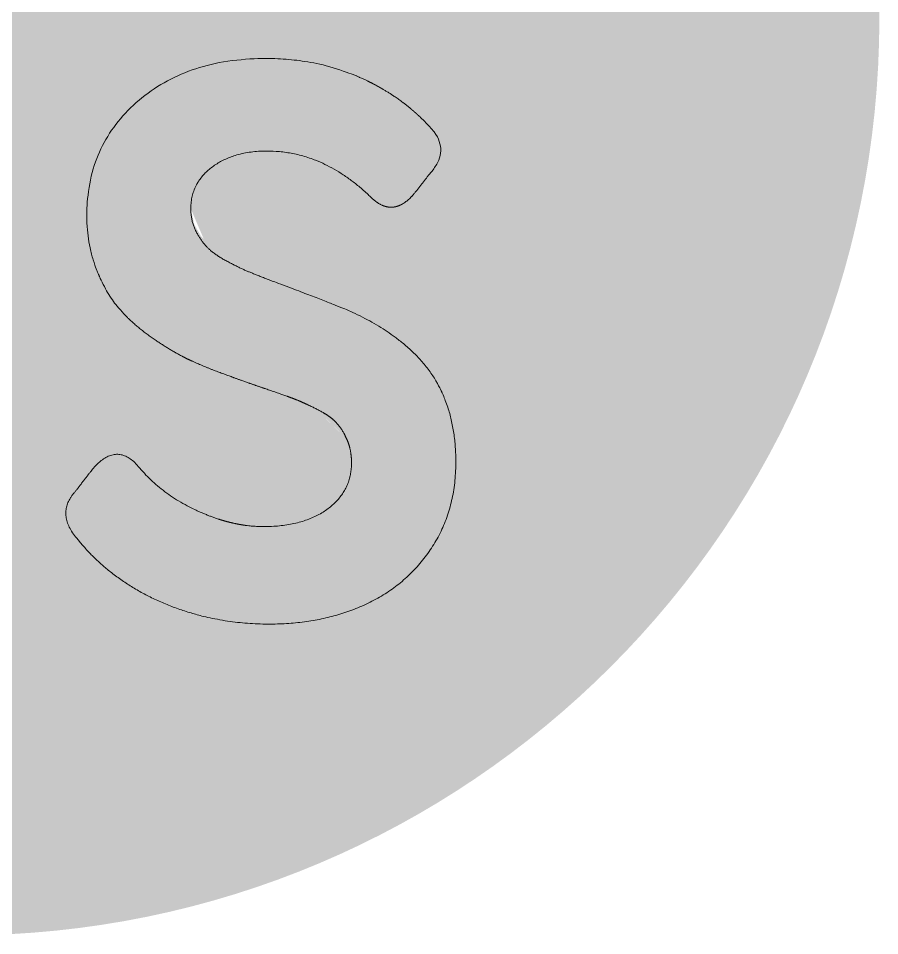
# Model space of a CAD drawing. Header units: metres. Extents: x 238421.2481 to 238421.2961, y 486087.3014 to 486087.3599.
# Drawn here: x 238421.28946 to 238421.29612, y 486087.34514 to 486087.35222 of the extents above; entities that cross this region are included whole.
import ezdxf

# ---------------------------------------------------------------- set-up
doc = ezdxf.new("R2010")
doc.units = ezdxf.units.M
doc.header["$LTSCALE"] = 0.001
doc.header["$MEASUREMENT"] = 0

msp = doc.modelspace()

# ---------------------------------------------------------------- hatches: boundary and pattern name
at = {"linetype": 'Continuous', "lineweight": 0, "true_color": 0x000000}
h = msp.add_hatch(color=18, dxfattribs=at)
edge = h.paths.add_edge_path()
edge.add_arc((238421.2890297, 486087.3522241), 0.0070848, 0, 360)
edge = h.paths.add_edge_path(flags=16)
edge.add_line((238421.2889351, 486087.3568994), (238421.288565, 486087.3568994))
edge.add_spline(control_points=[(238421.288565, 486087.3568994), (238421.2883213, 486087.3568994), (238421.2883213, 486087.3566462)], knot_values=[0, 0, 0, 1, 1, 1], degree=2, periodic=0)
edge.add_line((238421.2883213, 486087.3566462), (238421.2883213, 486087.3542161))
edge.add_line((238421.2883213, 486087.3542161), (238421.286233, 486087.3567001))
edge.add_spline(control_points=[(238421.286233, 486087.3567001), (238421.28604, 486087.356931), (238421.2858501, 486087.356931)], knot_values=[0, 0, 0, 1, 1, 1], degree=2, periodic=0)
edge.add_line((238421.2858501, 486087.356931), (238421.2857995, 486087.356931))
edge.add_spline(control_points=[(238421.2857995, 486087.356931), (238421.2856729, 486087.356931), (238421.2855907, 486087.356863)], knot_values=[0, 0, 0, 1, 1, 1], degree=2, periodic=0)
edge.add_spline(control_points=[(238421.2855907, 486087.356863), (238421.2855084, 486087.3567949), (238421.2855084, 486087.3566589)], knot_values=[0, 0, 0, 1, 1, 1], degree=2, periodic=0)
edge.add_line((238421.2855084, 486087.3566589), (238421.2855084, 486087.3529473))
edge.add_spline(control_points=[(238421.2855084, 486087.3529473), (238421.2855084, 486087.3528271), (238421.2855748, 486087.3527575)], knot_values=[0, 0, 0, 1, 1, 1], degree=2, periodic=0)
edge.add_spline(control_points=[(238421.2855748, 486087.3527575), (238421.2856413, 486087.3526879), (238421.2857615, 486087.3526879)], knot_values=[0, 0, 0, 1, 1, 1], degree=2, periodic=0)
edge.add_line((238421.2857615, 486087.3526879), (238421.2861286, 486087.3526879))
edge.add_spline(control_points=[(238421.2861286, 486087.3526879), (238421.2862488, 486087.3526879), (238421.2863121, 486087.3527559)], knot_values=[0, 0, 0, 1, 1, 1], degree=2, periodic=0)
edge.add_spline(control_points=[(238421.2863121, 486087.3527559), (238421.2863753, 486087.3528239), (238421.2863753, 486087.3529473)], knot_values=[0, 0, 0, 1, 1, 1], degree=2, periodic=0)
edge.add_line((238421.2863753, 486087.3529473), (238421.2863753, 486087.3553774))
edge.add_line((238421.2863753, 486087.3553774), (238421.2884637, 486087.3528872))
edge.add_spline(control_points=[(238421.2884637, 486087.3528872), (238421.2885618, 486087.3527701), (238421.2886488, 486087.3527132)], knot_values=[0, 0, 0, 1, 1, 1], degree=2, periodic=0)
edge.add_spline(control_points=[(238421.2886488, 486087.3527132), (238421.2887359, 486087.3526563), (238421.2888434, 486087.3526563)], knot_values=[0, 0, 0, 1, 1, 1], degree=2, periodic=0)
edge.add_line((238421.2888434, 486087.3526563), (238421.2888972, 486087.3526563))
edge.add_spline(control_points=[(238421.2888972, 486087.3526563), (238421.2890206, 486087.3526563), (238421.2891044, 486087.3527259)], knot_values=[0, 0, 0, 1, 1, 1], degree=2, periodic=0)
edge.add_spline(control_points=[(238421.2891044, 486087.3527259), (238421.2891883, 486087.3527955), (238421.2891883, 486087.3529284)], knot_values=[0, 0, 0, 1, 1, 1], degree=2, periodic=0)
edge.add_line((238421.2891883, 486087.3529284), (238421.2891883, 486087.3566462))
edge.add_spline(control_points=[(238421.2891883, 486087.3566462), (238421.2891883, 486087.3567665), (238421.2891218, 486087.3568329)], knot_values=[0, 0, 0, 1, 1, 1], degree=2, periodic=0)
edge.add_spline(control_points=[(238421.2891218, 486087.3568329), (238421.2890554, 486087.3568994), (238421.2889351, 486087.3568994)], knot_values=[0, 0, 0, 1, 1, 1], degree=2, periodic=0)
edge = h.paths.add_edge_path(flags=16)
edge.add_spline(control_points=[(238421.2902004, 486087.3529291), (238421.2902012, 486087.3528997), (238421.2902062, 486087.3528737)], knot_values=[0, 0, 0, 1, 1, 1], degree=2, periodic=0)
edge.add_spline(control_points=[(238421.2902062, 486087.3528737), (238421.2902122, 486087.3528425), (238421.2902241, 486087.3528161)], knot_values=[0, 0, 0, 1, 1, 1], degree=2, periodic=0)
edge.add_line((238421.2902241, 486087.3528161), (238421.2902376, 486087.3527909))
edge.add_line((238421.2902376, 486087.3527909), (238421.2902482, 486087.3527755))
edge.add_spline(control_points=[(238421.2902482, 486087.3527755), (238421.290251, 486087.3527717), (238421.290254, 486087.3527682)], knot_values=[0, 0, 0, 1, 1, 1], degree=2, periodic=0)
edge.add_line((238421.290254, 486087.3527682), (238421.2902667, 486087.3527543))
edge.add_spline(control_points=[(238421.2902667, 486087.3527543), (238421.2903331, 486087.3526879), (238421.2904533, 486087.3526879)], knot_values=[0, 0, 0, 1, 1, 1], degree=2, periodic=0)
edge.add_line((238421.2904533, 486087.3526879), (238421.2926683, 486087.3526879))
edge.add_spline(control_points=[(238421.2926683, 486087.3526879), (238421.2927885, 486087.3526879), (238421.2928581, 486087.3527543)], knot_values=[0, 0, 0, 1, 1, 1], degree=2, periodic=0)
edge.add_spline(control_points=[(238421.2928581, 486087.3527543), (238421.2929277, 486087.3528208), (238421.2929277, 486087.352941)], knot_values=[0, 0, 0, 1, 1, 1], degree=2, periodic=0)
edge.add_line((238421.2929277, 486087.352941), (238421.2929277, 486087.3531688))
edge.add_spline(control_points=[(238421.2929277, 486087.3531688), (238421.2929277, 486087.3532891), (238421.2928597, 486087.3533508)], knot_values=[0, 0, 0, 1, 1, 1], degree=2, periodic=0)
edge.add_spline(control_points=[(238421.2928597, 486087.3533508), (238421.2927916, 486087.3534125), (238421.2926683, 486087.3534125)], knot_values=[0, 0, 0, 1, 1, 1], degree=2, periodic=0)
edge.add_line((238421.2926683, 486087.3534125), (238421.2910736, 486087.3534125))
edge.add_line((238421.2910736, 486087.3534125), (238421.2910736, 486087.3566462))
edge.add_spline(control_points=[(238421.2910736, 486087.3566462), (238421.2910736, 486087.3567553), (238421.2910277, 486087.3568174)], knot_values=[0, 0, 0, 1, 1, 1], degree=2, periodic=0)
edge.add_spline(control_points=[(238421.2910277, 486087.3568174), (238421.2909672, 486087.3568994), (238421.2908267, 486087.3568994)], knot_values=[0, 0, 0, 1, 1, 1], degree=2, periodic=0)
edge.add_line((238421.2908267, 486087.3568994), (238421.2904533, 486087.3568994))
edge.add_spline(control_points=[(238421.2904533, 486087.3568994), (238421.2903331, 486087.3568994), (238421.2902667, 486087.3568329)], knot_values=[0, 0, 0, 1, 1, 1], degree=2, periodic=0)
edge.add_line((238421.2902667, 486087.3568329), (238421.290254, 486087.3568191))
edge.add_spline(control_points=[(238421.290254, 486087.3568191), (238421.2902391, 486087.3568011), (238421.2902283, 486087.3567798)], knot_values=[0, 0, 0, 1, 1, 1], degree=2, periodic=0)
edge.add_line((238421.2902283, 486087.3567798), (238421.2902241, 486087.3567712))
edge.add_spline(control_points=[(238421.2902241, 486087.3567712), (238421.2902221, 486087.3567668), (238421.2902203, 486087.3567622)], knot_values=[0, 0, 0, 1, 1, 1], degree=2, periodic=0)
edge.add_spline(control_points=[(238421.2902203, 486087.3567622), (238421.2902148, 486087.3567486), (238421.2902108, 486087.3567338)], knot_values=[0, 0, 0, 1, 1, 1], degree=2, periodic=0)
edge.add_spline(control_points=[(238421.2902108, 486087.3567338), (238421.2902055, 486087.3567141), (238421.2902029, 486087.3566922)], knot_values=[0, 0, 0, 1, 1, 1], degree=2, periodic=0)
edge.add_spline(control_points=[(238421.2902029, 486087.3566922), (238421.2902002, 486087.3566703), (238421.2902002, 486087.3566462)], knot_values=[0, 0, 0, 1, 1, 1], degree=2, periodic=0)
edge.add_line((238421.2902002, 486087.3566462), (238421.2902004, 486087.3529291))
edge = h.paths.add_edge_path(flags=16)
edge.add_spline(control_points=[(238421.2855325, 486087.3488638), (238421.2857081, 486087.3484556), (238421.2860103, 486087.3481677)], knot_values=[0, 0, 0, 1, 1, 1], degree=2, periodic=0)
edge.add_spline(control_points=[(238421.2860103, 486087.3481677), (238421.2863125, 486087.3478797), (238421.2867286, 486087.347712)], knot_values=[0, 0, 0, 1, 1, 1], degree=2, periodic=0)
edge.add_spline(control_points=[(238421.2867286, 486087.347712), (238421.2871446, 486087.3475443), (238421.2876129, 486087.3475443)], knot_values=[0, 0, 0, 1, 1, 1], degree=2, periodic=0)
edge.add_spline(control_points=[(238421.2876129, 486087.3475443), (238421.2880971, 486087.3475443), (238421.2885147, 486087.3477215)], knot_values=[0, 0, 0, 1, 1, 1], degree=2, periodic=0)
edge.add_spline(control_points=[(238421.2885147, 486087.3477215), (238421.2889324, 486087.3478987), (238421.289233, 486087.3482183)], knot_values=[0, 0, 0, 1, 1, 1], degree=2, periodic=0)
edge.add_spline(control_points=[(238421.289233, 486087.3482183), (238421.2893216, 486087.3483006), (238421.2893152, 486087.3483955)], knot_values=[0, 0, 0, 1, 1, 1], degree=2, periodic=0)
edge.add_spline(control_points=[(238421.2893152, 486087.3483955), (238421.2893089, 486087.3484904), (238421.2892171, 486087.3485695)], knot_values=[0, 0, 0, 1, 1, 1], degree=2, periodic=0)
edge.add_line((238421.2892171, 486087.3485695), (238421.2889862, 486087.3487625))
edge.add_spline(control_points=[(238421.2889862, 486087.3487625), (238421.2888121, 486087.3489081), (238421.2886286, 486087.3487435)], knot_values=[0, 0, 0, 1, 1, 1], degree=2, periodic=0)
edge.add_spline(control_points=[(238421.2886286, 486087.3487435), (238421.288211, 486087.3483353), (238421.2876256, 486087.3483353)], knot_values=[0, 0, 0, 1, 1, 1], degree=2, periodic=0)
edge.add_spline(control_points=[(238421.2876256, 486087.3483353), (238421.2870402, 486087.3483353), (238421.2866447, 486087.3487325)], knot_values=[0, 0, 0, 1, 1, 1], degree=2, periodic=0)
edge.add_spline(control_points=[(238421.2866447, 486087.3487325), (238421.286488, 486087.3488898), (238421.2863934, 486087.3490792)], knot_values=[0, 0, 0, 1, 1, 1], degree=2, periodic=0)
edge.add_spline(control_points=[(238421.2863934, 486087.3490792), (238421.2862492, 486087.3493678), (238421.2862492, 486087.3497308)], knot_values=[0, 0, 0, 1, 1, 1], degree=2, periodic=0)
edge.add_spline(control_points=[(238421.2862492, 486087.3497308), (238421.2862492, 486087.3503319), (238421.2866447, 486087.3507275)], knot_values=[0, 0, 0, 1, 1, 1], degree=2, periodic=0)
edge.add_spline(control_points=[(238421.2866447, 486087.3507275), (238421.2870402, 486087.351123), (238421.2876256, 486087.351123)], knot_values=[0, 0, 0, 1, 1, 1], degree=2, periodic=0)
edge.add_spline(control_points=[(238421.2876256, 486087.351123), (238421.2882015, 486087.351123), (238421.2886286, 486087.3507148)], knot_values=[0, 0, 0, 1, 1, 1], degree=2, periodic=0)
edge.add_spline(control_points=[(238421.2886286, 486087.3507148), (238421.2888121, 486087.3505598), (238421.2889862, 486087.3506958)], knot_values=[0, 0, 0, 1, 1, 1], degree=2, periodic=0)
edge.add_line((238421.2889862, 486087.3506958), (238421.2892171, 486087.3508951))
edge.add_spline(control_points=[(238421.2892171, 486087.3508951), (238421.2893089, 486087.3509679), (238421.2893152, 486087.3510629)], knot_values=[0, 0, 0, 1, 1, 1], degree=2, periodic=0)
edge.add_spline(control_points=[(238421.2893152, 486087.3510629), (238421.2893216, 486087.3511578), (238421.289233, 486087.3512464)], knot_values=[0, 0, 0, 1, 1, 1], degree=2, periodic=0)
edge.add_spline(control_points=[(238421.289233, 486087.3512464), (238421.2889324, 486087.3515628), (238421.2885147, 486087.3517384)], knot_values=[0, 0, 0, 1, 1, 1], degree=2, periodic=0)
edge.add_spline(control_points=[(238421.2885147, 486087.3517384), (238421.2880971, 486087.3519141), (238421.2876193, 486087.3519141)], knot_values=[0, 0, 0, 1, 1, 1], degree=2, periodic=0)
edge.add_spline(control_points=[(238421.2876193, 486087.3519141), (238421.2869927, 486087.3519141), (238421.2864738, 486087.3516308)], knot_values=[0, 0, 0, 1, 1, 1], degree=2, periodic=0)
edge.add_spline(control_points=[(238421.2864738, 486087.3516308), (238421.2859549, 486087.3513476), (238421.2856559, 486087.3508461)], knot_values=[0, 0, 0, 1, 1, 1], degree=2, periodic=0)
edge.add_spline(control_points=[(238421.2856559, 486087.3508461), (238421.2853569, 486087.3503446), (238421.2853569, 486087.3497307)], knot_values=[0, 0, 0, 1, 1, 1], degree=2, periodic=0)
edge.add_spline(control_points=[(238421.2853569, 486087.3497307), (238421.2853569, 486087.3497078), (238421.2853573, 486087.349685)], knot_values=[0, 0, 0, 1, 1, 1], degree=2, periodic=0)
edge.add_spline(control_points=[(238421.2853573, 486087.349685), (238421.2853595, 486087.3495709), (238421.2853727, 486087.34946)], knot_values=[0, 0, 0, 1, 1, 1], degree=2, periodic=0)
edge.add_spline(control_points=[(238421.2853727, 486087.34946), (238421.2853753, 486087.3494378), (238421.2853784, 486087.3494158)], knot_values=[0, 0, 0, 1, 1, 1], degree=2, periodic=0)
edge.add_spline(control_points=[(238421.2853784, 486087.3494158), (238421.2853876, 486087.3493496), (238421.2854008, 486087.3492846)], knot_values=[0, 0, 0, 1, 1, 1], degree=2, periodic=0)
edge.add_spline(control_points=[(238421.2854008, 486087.3492846), (238421.2854184, 486087.3491979), (238421.285443, 486087.3491132)], knot_values=[0, 0, 0, 1, 1, 1], degree=2, periodic=0)
edge.add_spline(control_points=[(238421.285443, 486087.3491132), (238421.2854614, 486087.3490497), (238421.2854838, 486087.3489874)], knot_values=[0, 0, 0, 1, 1, 1], degree=2, periodic=0)
edge.add_spline(control_points=[(238421.2854838, 486087.3489874), (238421.2854849, 486087.3489841), (238421.2854861, 486087.3489809)], knot_values=[0, 0, 0, 1, 1, 1], degree=2, periodic=0)
edge.add_spline(control_points=[(238421.2854861, 486087.3489809), (238421.2854925, 486087.3489634), (238421.2854992, 486087.3489459)], knot_values=[0, 0, 0, 1, 1, 1], degree=2, periodic=0)
edge.add_spline(control_points=[(238421.2854992, 486087.3489459), (238421.2855058, 486087.3489287), (238421.2855127, 486087.3489115)], knot_values=[0, 0, 0, 1, 1, 1], degree=2, periodic=0)
edge.add_spline(control_points=[(238421.2855127, 486087.3489115), (238421.285514, 486087.3489081), (238421.2855154, 486087.3489047)], knot_values=[0, 0, 0, 1, 1, 1], degree=2, periodic=0)
edge.add_line((238421.2855154, 486087.3489047), (238421.2855325, 486087.3488638))
edge = h.paths.add_edge_path(flags=16)
edge.add_spline(control_points=[(238421.2913424, 486087.3482975), (238421.2912731, 486087.3482985), (238421.2912022, 486087.3483092)], knot_values=[0, 0, 0, 1, 1, 1], degree=2, periodic=0)
edge.add_line((238421.2912022, 486087.3483092), (238421.291044, 486087.3483447))
edge.add_spline(control_points=[(238421.291044, 486087.3483447), (238421.2910306, 486087.3483486), (238421.2910172, 486087.3483529)], knot_values=[0, 0, 0, 1, 1, 1], degree=2, periodic=0)
edge.add_line((238421.2910172, 486087.3483529), (238421.2908266, 486087.3484287))
edge.add_spline(control_points=[(238421.2908266, 486087.3484287), (238421.2905504, 486087.34856), (238421.2903767, 486087.3487784)], knot_values=[0, 0, 0, 1, 1, 1], degree=2, periodic=0)
edge.add_spline(control_points=[(238421.2903767, 486087.3487784), (238421.2902144, 486087.3489492), (238421.2900378, 486087.3487435)], knot_values=[0, 0, 0, 1, 1, 1], degree=2, periodic=0)
edge.add_line((238421.2900378, 486087.3487435), (238421.2899039, 486087.3485695))
edge.add_spline(control_points=[(238421.2899039, 486087.3485695), (238421.2897445, 486087.3483955), (238421.2899267, 486087.348193)], knot_values=[0, 0, 0, 1, 1, 1], degree=2, periodic=0)
edge.add_spline(control_points=[(238421.2899267, 486087.348193), (238421.2901745, 486087.347886), (238421.2905646, 486087.3477152)], knot_values=[0, 0, 0, 1, 1, 1], degree=2, periodic=0)
edge.add_spline(control_points=[(238421.2905646, 486087.3477152), (238421.2909547, 486087.3475443), (238421.2914019, 486087.3475443)], knot_values=[0, 0, 0, 1, 1, 1], degree=2, periodic=0)
edge.add_spline(control_points=[(238421.2914019, 486087.3475443), (238421.2918091, 486087.3475443), (238421.2921323, 486087.3476899)], knot_values=[0, 0, 0, 1, 1, 1], degree=2, periodic=0)
edge.add_spline(control_points=[(238421.2921323, 486087.3476899), (238421.2924555, 486087.3478354), (238421.2926492, 486087.3481233)], knot_values=[0, 0, 0, 1, 1, 1], degree=2, periodic=0)
edge.add_spline(control_points=[(238421.2926492, 486087.3481233), (238421.2928428, 486087.3484113), (238421.2928428, 486087.3487973)], knot_values=[0, 0, 0, 1, 1, 1], degree=2, periodic=0)
edge.add_spline(control_points=[(238421.2928428, 486087.3487973), (238421.2928428, 486087.349097), (238421.2927377, 486087.3493299)], knot_values=[0, 0, 0, 1, 1, 1], degree=2, periodic=0)
edge.add_spline(control_points=[(238421.2927377, 486087.3493299), (238421.2927307, 486087.3493454), (238421.2927232, 486087.3493606)], knot_values=[0, 0, 0, 1, 1, 1], degree=2, periodic=0)
edge.add_spline(control_points=[(238421.2927232, 486087.3493606), (238421.2926201, 486087.3495679), (238421.2924098, 486087.3497334)], knot_values=[0, 0, 0, 1, 1, 1], degree=2, periodic=0)
edge.add_spline(control_points=[(238421.2924098, 486087.3497334), (238421.2922541, 486087.3498558), (238421.2920398, 486087.3499554)], knot_values=[0, 0, 0, 1, 1, 1], degree=2, periodic=0)
edge.add_spline(control_points=[(238421.2920398, 486087.3499554), (238421.2919344, 486087.3500029), (238421.2914389, 486087.3501895)], knot_values=[0, 0, 0, 1, 1, 1], degree=2, periodic=0)
edge.add_line((238421.2914389, 486087.3501895), (238421.291241, 486087.3502671))
edge.add_spline(control_points=[(238421.291241, 486087.3502671), (238421.2911684, 486087.3502972), (238421.2910715, 486087.3503494)], knot_values=[0, 0, 0, 1, 1, 1], degree=2, periodic=0)
edge.add_line((238421.2910715, 486087.3503494), (238421.2909234, 486087.3504538))
edge.add_spline(control_points=[(238421.2909234, 486087.3504538), (238421.2908722, 486087.350506), (238421.2908337, 486087.3505835)], knot_values=[0, 0, 0, 1, 1, 1], degree=2, periodic=0)
edge.add_line((238421.2908337, 486087.3505835), (238421.2907953, 486087.3507528))
edge.add_spline(control_points=[(238421.2907953, 486087.3507528), (238421.2907953, 486087.3509521), (238421.2909604, 486087.3510755)], knot_values=[0, 0, 0, 1, 1, 1], degree=2, periodic=0)
edge.add_spline(control_points=[(238421.2909604, 486087.3510755), (238421.2911256, 486087.3511989), (238421.2913848, 486087.3511989)], knot_values=[0, 0, 0, 1, 1, 1], degree=2, periodic=0)
edge.add_spline(control_points=[(238421.2913848, 486087.3511989), (238421.2918205, 486087.3511989), (238421.2921907, 486087.3508382)], knot_values=[0, 0, 0, 1, 1, 1], degree=2, periodic=0)
edge.add_spline(control_points=[(238421.2921907, 486087.3508382), (238421.2922075, 486087.3508221), (238421.2922242, 486087.3508095)], knot_values=[0, 0, 0, 1, 1, 1], degree=2, periodic=0)
edge.add_spline(control_points=[(238421.2922242, 486087.3508095), (238421.2922326, 486087.3508032), (238421.292241, 486087.3507978)], knot_values=[0, 0, 0, 1, 1, 1], degree=2, periodic=0)
edge.add_spline(control_points=[(238421.292241, 486087.3507978), (238421.2922577, 486087.350787), (238421.2922743, 486087.3507797)], knot_values=[0, 0, 0, 1, 1, 1], degree=2, periodic=0)
edge.add_spline(control_points=[(238421.2922743, 486087.3507797), (238421.2922827, 486087.350776), (238421.292291, 486087.3507733)], knot_values=[0, 0, 0, 1, 1, 1], degree=2, periodic=0)
edge.add_spline(control_points=[(238421.292291, 486087.3507733), (238421.2922993, 486087.3507705), (238421.2923076, 486087.3507687)], knot_values=[0, 0, 0, 1, 1, 1], degree=2, periodic=0)
edge.add_spline(control_points=[(238421.2923076, 486087.3507687), (238421.2923574, 486087.3507575), (238421.2924067, 486087.3507782)], knot_values=[0, 0, 0, 1, 1, 1], degree=2, periodic=0)
edge.add_spline(control_points=[(238421.2924067, 486087.3507782), (238421.2924396, 486087.3507919), (238421.2924722, 486087.3508199)], knot_values=[0, 0, 0, 1, 1, 1], degree=2, periodic=0)
edge.add_spline(control_points=[(238421.2924722, 486087.3508199), (238421.2924772, 486087.3508242), (238421.2924823, 486087.3508289)], knot_values=[0, 0, 0, 1, 1, 1], degree=2, periodic=0)
edge.add_spline(control_points=[(238421.2924823, 486087.3508289), (238421.2925017, 486087.3508468), (238421.292521, 486087.3508698)], knot_values=[0, 0, 0, 1, 1, 1], degree=2, periodic=0)
edge.add_line((238421.292521, 486087.3508698), (238421.2926577, 486087.3510439))
edge.add_spline(control_points=[(238421.2926577, 486087.3510439), (238421.2928143, 486087.3512274), (238421.292615, 486087.3514141)], knot_values=[0, 0, 0, 1, 1, 1], degree=2, periodic=0)
edge.add_spline(control_points=[(238421.292615, 486087.3514141), (238421.2926036, 486087.3514258), (238421.292592, 486087.3514373)], knot_values=[0, 0, 0, 1, 1, 1], degree=2, periodic=0)
edge.add_spline(control_points=[(238421.292592, 486087.3514373), (238421.2925804, 486087.3514487), (238421.2925685, 486087.3514599)], knot_values=[0, 0, 0, 1, 1, 1], degree=2, periodic=0)
edge.add_line((238421.2925685, 486087.3514599), (238421.2925203, 486087.3515037))
edge.add_spline(control_points=[(238421.2925203, 486087.3515037), (238421.292508, 486087.3515144), (238421.2924955, 486087.3515248)], knot_values=[0, 0, 0, 1, 1, 1], degree=2, periodic=0)
edge.add_spline(control_points=[(238421.2924955, 486087.3515248), (238421.2924329, 486087.351577), (238421.2923647, 486087.3516229)], knot_values=[0, 0, 0, 1, 1, 1], degree=2, periodic=0)
edge.add_spline(control_points=[(238421.2923647, 486087.3516229), (238421.2923238, 486087.3516505), (238421.2922809, 486087.3516757)], knot_values=[0, 0, 0, 1, 1, 1], degree=2, periodic=0)
edge.add_spline(control_points=[(238421.2922809, 486087.3516757), (238421.2922645, 486087.3516853), (238421.2922478, 486087.3516947)], knot_values=[0, 0, 0, 1, 1, 1], degree=2, periodic=0)
edge.add_spline(control_points=[(238421.2922478, 486087.3516947), (238421.2922354, 486087.3517016), (238421.2922228, 486087.3517084)], knot_values=[0, 0, 0, 1, 1, 1], degree=2, periodic=0)
edge.add_line((238421.2922228, 486087.3517084), (238421.2921931, 486087.3517239))
edge.add_spline(control_points=[(238421.2921931, 486087.3517239), (238421.2921781, 486087.3517316), (238421.2921629, 486087.351739)], knot_values=[0, 0, 0, 1, 1, 1], degree=2, periodic=0)
edge.add_line((238421.2921629, 486087.351739), (238421.2921012, 486087.3517676))
edge.add_spline(control_points=[(238421.2921012, 486087.3517676), (238421.2920855, 486087.3517745), (238421.2920696, 486087.3517811)], knot_values=[0, 0, 0, 1, 1, 1], degree=2, periodic=0)
edge.add_spline(control_points=[(238421.2920696, 486087.3517811), (238421.2917521, 486087.3519141), (238421.2913734, 486087.3519141)], knot_values=[0, 0, 0, 1, 1, 1], degree=2, periodic=0)
edge.add_spline(control_points=[(238421.2913734, 486087.3519141), (238421.2907611, 486087.3519141), (238421.2903767, 486087.3515755)], knot_values=[0, 0, 0, 1, 1, 1], degree=2, periodic=0)
edge.add_spline(control_points=[(238421.2903767, 486087.3515755), (238421.2899922, 486087.3512369), (238421.2899922, 486087.3507022)], knot_values=[0, 0, 0, 1, 1, 1], degree=2, periodic=0)
edge.add_spline(control_points=[(238421.2899922, 486087.3507022), (238421.2899922, 486087.3504807), (238421.2900634, 486087.350294)], knot_values=[0, 0, 0, 1, 1, 1], degree=2, periodic=0)
edge.add_spline(control_points=[(238421.2900634, 486087.350294), (238421.2900779, 486087.3502559), (238421.2900938, 486087.3502205)], knot_values=[0, 0, 0, 1, 1, 1], degree=2, periodic=0)
edge.add_spline(control_points=[(238421.2900938, 486087.3502205), (238421.2901561, 486087.3500821), (238421.29024, 486087.3499839)], knot_values=[0, 0, 0, 1, 1, 1], degree=2, periodic=0)
edge.add_spline(control_points=[(238421.29024, 486087.3499839), (238421.2903454, 486087.3498605), (238421.2905034, 486087.3497513)], knot_values=[0, 0, 0, 1, 1, 1], degree=2, periodic=0)
edge.add_spline(control_points=[(238421.2905034, 486087.3497513), (238421.2906615, 486087.3496422), (238421.2907953, 486087.3495805)], knot_values=[0, 0, 0, 1, 1, 1], degree=2, periodic=0)
edge.add_spline(control_points=[(238421.2907953, 486087.3495805), (238421.2909291, 486087.3495188), (238421.2911, 486087.3494587)], knot_values=[0, 0, 0, 1, 1, 1], degree=2, periodic=0)
edge.add_spline(control_points=[(238421.2911, 486087.3494587), (238421.2911575, 486087.3494367), (238421.2912399, 486087.3494078)], knot_values=[0, 0, 0, 1, 1, 1], degree=2, periodic=0)
edge.add_spline(control_points=[(238421.2912399, 486087.3494078), (238421.2912882, 486087.3493909), (238421.2913449, 486087.3493716)], knot_values=[0, 0, 0, 1, 1, 1], degree=2, periodic=0)
edge.add_spline(control_points=[(238421.2913449, 486087.3493716), (238421.2913559, 486087.3493679), (238421.2913665, 486087.3493643)], knot_values=[0, 0, 0, 1, 1, 1], degree=2, periodic=0)
edge.add_spline(control_points=[(238421.2913665, 486087.3493643), (238421.2915042, 486087.3493174), (238421.2915756, 486087.3492909)], knot_values=[0, 0, 0, 1, 1, 1], degree=2, periodic=0)
edge.add_line((238421.2915756, 486087.3492909), (238421.2917578, 486087.3492103))
edge.add_spline(control_points=[(238421.2917578, 486087.3492103), (238421.2918632, 486087.3491581), (238421.291913, 486087.3491074)], knot_values=[0, 0, 0, 1, 1, 1], degree=2, periodic=0)
edge.add_line((238421.291913, 486087.3491074), (238421.2919999, 486087.3489745))
edge.add_spline(control_points=[(238421.2919999, 486087.3489745), (238421.2920369, 486087.3488922), (238421.2920369, 486087.348791)], knot_values=[0, 0, 0, 1, 1, 1], degree=2, periodic=0)
edge.add_spline(control_points=[(238421.2920369, 486087.348791), (238421.2920369, 486087.3485695), (238421.2918518, 486087.3484334)], knot_values=[0, 0, 0, 1, 1, 1], degree=2, periodic=0)
edge.add_spline(control_points=[(238421.2918518, 486087.3484334), (238421.2916667, 486087.3482974), (238421.2913563, 486087.3482974)], knot_values=[0, 0, 0, 1, 1, 1], degree=2, periodic=0)
edge.add_line((238421.2913563, 486087.3482974), (238421.2913424, 486087.3482975))
at = {"linetype": 'Continuous', "lineweight": 0, "true_color": 0xffffff, "extrusion": (0, 0, -1)}
h = msp.add_hatch(color=7, dxfattribs=at)
edge = h.paths.add_edge_path()
edge.add_spline(control_points=[(-238421.291044, 486087.3483447), (-238421.2910306, 486087.3483486), (-238421.2910172, 486087.3483529)], knot_values=[0, 0, 0, 1, 1, 1], degree=2, periodic=0)
edge.add_spline(control_points=[(-238421.2910172, 486087.3483529), (-238421.2909233, 486087.3483828), (-238421.2908266, 486087.3484287)], knot_values=[0, 0, 0, 1, 1, 1], degree=2, periodic=0)
edge.add_spline(control_points=[(-238421.2908266, 486087.3484287), (-238421.2905504, 486087.34856), (-238421.2903767, 486087.3487784)], knot_values=[0, 0, 0, 1, 1, 1], degree=2, periodic=0)
edge.add_spline(control_points=[(-238421.2903767, 486087.3487784), (-238421.2902144, 486087.3489492), (-238421.2900378, 486087.3487435)], knot_values=[0, 0, 0, 1, 1, 1], degree=2, periodic=0)
edge.add_line((-238421.2900378, 486087.3487435), (-238421.2899039, 486087.3485695))
edge.add_spline(control_points=[(-238421.2899039, 486087.3485695), (-238421.2897445, 486087.3483955), (-238421.2899267, 486087.348193)], knot_values=[0, 0, 0, 1, 1, 1], degree=2, periodic=0)
edge.add_spline(control_points=[(-238421.2899267, 486087.348193), (-238421.2901745, 486087.347886), (-238421.2905646, 486087.3477152)], knot_values=[0, 0, 0, 1, 1, 1], degree=2, periodic=0)
edge.add_spline(control_points=[(-238421.2905646, 486087.3477152), (-238421.2909547, 486087.3475443), (-238421.2914019, 486087.3475443)], knot_values=[0, 0, 0, 1, 1, 1], degree=2, periodic=0)
edge.add_spline(control_points=[(-238421.2914019, 486087.3475443), (-238421.2918091, 486087.3475443), (-238421.2921323, 486087.3476899)], knot_values=[0, 0, 0, 1, 1, 1], degree=2, periodic=0)
edge.add_spline(control_points=[(-238421.2921323, 486087.3476899), (-238421.2924555, 486087.3478354), (-238421.2926492, 486087.3481233)], knot_values=[0, 0, 0, 1, 1, 1], degree=2, periodic=0)
edge.add_spline(control_points=[(-238421.2926492, 486087.3481233), (-238421.2928428, 486087.3484113), (-238421.2928428, 486087.3487973)], knot_values=[0, 0, 0, 1, 1, 1], degree=2, periodic=0)
edge.add_spline(control_points=[(-238421.2928428, 486087.3487973), (-238421.2928428, 486087.349097), (-238421.2927377, 486087.3493299)], knot_values=[0, 0, 0, 1, 1, 1], degree=2, periodic=0)
edge.add_spline(control_points=[(-238421.2927377, 486087.3493299), (-238421.2927307, 486087.3493454), (-238421.2927232, 486087.3493606)], knot_values=[0, 0, 0, 1, 1, 1], degree=2, periodic=0)
edge.add_spline(control_points=[(-238421.2927232, 486087.3493606), (-238421.2926201, 486087.3495679), (-238421.2924098, 486087.3497334)], knot_values=[0, 0, 0, 1, 1, 1], degree=2, periodic=0)
edge.add_spline(control_points=[(-238421.2924098, 486087.3497334), (-238421.2922541, 486087.3498558), (-238421.2920398, 486087.3499554)], knot_values=[0, 0, 0, 1, 1, 1], degree=2, periodic=0)
edge.add_spline(control_points=[(-238421.2920398, 486087.3499554), (-238421.2919344, 486087.3500029), (-238421.2914389, 486087.3501895)], knot_values=[0, 0, 0, 1, 1, 1], degree=2, periodic=0)
edge.add_spline(control_points=[(-238421.2914389, 486087.3501895), (-238421.2913136, 486087.350237), (-238421.291241, 486087.3502671)], knot_values=[0, 0, 0, 1, 1, 1], degree=2, periodic=0)
edge.add_spline(control_points=[(-238421.291241, 486087.3502671), (-238421.2911684, 486087.3502972), (-238421.2910715, 486087.3503494)], knot_values=[0, 0, 0, 1, 1, 1], degree=2, periodic=0)
edge.add_spline(control_points=[(-238421.2910715, 486087.3503494), (-238421.2909747, 486087.3504016), (-238421.2909234, 486087.3504538)], knot_values=[0, 0, 0, 1, 1, 1], degree=2, periodic=0)
edge.add_spline(control_points=[(-238421.2909234, 486087.3504538), (-238421.2908722, 486087.350506), (-238421.2908337, 486087.3505835)], knot_values=[0, 0, 0, 1, 1, 1], degree=2, periodic=0)
edge.add_spline(control_points=[(-238421.2908337, 486087.3505835), (-238421.2908147, 486087.3506218), (-238421.2908051, 486087.3506636)], knot_values=[0, 0, 0, 1, 1, 1], degree=2, periodic=0)
edge.add_spline(control_points=[(-238421.2908051, 486087.3506636), (-238421.2907953, 486087.3507063), (-238421.2907953, 486087.3507527)], knot_values=[0, 0, 0, 1, 1, 1], degree=2, periodic=0)
edge.add_line((-238421.2907953, 486087.3507527), (-238421.2907953, 486087.3507528))
edge.add_spline(control_points=[(-238421.2907953, 486087.3507528), (-238421.2907953, 486087.3509521), (-238421.2909604, 486087.3510755)], knot_values=[0, 0, 0, 1, 1, 1], degree=2, periodic=0)
edge.add_spline(control_points=[(-238421.2909604, 486087.3510755), (-238421.2911256, 486087.3511989), (-238421.2913848, 486087.3511989)], knot_values=[0, 0, 0, 1, 1, 1], degree=2, periodic=0)
edge.add_spline(control_points=[(-238421.2913848, 486087.3511989), (-238421.2918205, 486087.3511989), (-238421.2921907, 486087.3508382)], knot_values=[0, 0, 0, 1, 1, 1], degree=2, periodic=0)
edge.add_spline(control_points=[(-238421.2921907, 486087.3508382), (-238421.2922075, 486087.3508221), (-238421.2922242, 486087.3508095)], knot_values=[0, 0, 0, 1, 1, 1], degree=2, periodic=0)
edge.add_spline(control_points=[(-238421.2922242, 486087.3508095), (-238421.2922326, 486087.3508032), (-238421.292241, 486087.3507978)], knot_values=[0, 0, 0, 1, 1, 1], degree=2, periodic=0)
edge.add_spline(control_points=[(-238421.292241, 486087.3507978), (-238421.2922577, 486087.350787), (-238421.2922743, 486087.3507797)], knot_values=[0, 0, 0, 1, 1, 1], degree=2, periodic=0)
edge.add_spline(control_points=[(-238421.2922743, 486087.3507797), (-238421.2922827, 486087.350776), (-238421.292291, 486087.3507733)], knot_values=[0, 0, 0, 1, 1, 1], degree=2, periodic=0)
edge.add_spline(control_points=[(-238421.292291, 486087.3507733), (-238421.2922993, 486087.3507705), (-238421.2923076, 486087.3507687)], knot_values=[0, 0, 0, 1, 1, 1], degree=2, periodic=0)
edge.add_spline(control_points=[(-238421.2923076, 486087.3507687), (-238421.2923574, 486087.3507575), (-238421.2924067, 486087.3507782)], knot_values=[0, 0, 0, 1, 1, 1], degree=2, periodic=0)
edge.add_spline(control_points=[(-238421.2924067, 486087.3507782), (-238421.2924396, 486087.3507919), (-238421.2924722, 486087.3508199)], knot_values=[0, 0, 0, 1, 1, 1], degree=2, periodic=0)
edge.add_spline(control_points=[(-238421.2924722, 486087.3508199), (-238421.2924772, 486087.3508242), (-238421.2924823, 486087.3508289)], knot_values=[0, 0, 0, 1, 1, 1], degree=2, periodic=0)
edge.add_spline(control_points=[(-238421.2924823, 486087.3508289), (-238421.2925017, 486087.3508468), (-238421.292521, 486087.3508698)], knot_values=[0, 0, 0, 1, 1, 1], degree=2, periodic=0)
edge.add_line((-238421.292521, 486087.3508698), (-238421.2926577, 486087.3510439))
edge.add_spline(control_points=[(-238421.2926577, 486087.3510439), (-238421.2928143, 486087.3512274), (-238421.292615, 486087.3514141)], knot_values=[0, 0, 0, 1, 1, 1], degree=2, periodic=0)
edge.add_spline(control_points=[(-238421.292615, 486087.3514141), (-238421.2926036, 486087.3514258), (-238421.292592, 486087.3514373)], knot_values=[0, 0, 0, 1, 1, 1], degree=2, periodic=0)
edge.add_spline(control_points=[(-238421.292592, 486087.3514373), (-238421.2925804, 486087.3514487), (-238421.2925685, 486087.3514599)], knot_values=[0, 0, 0, 1, 1, 1], degree=2, periodic=0)
edge.add_spline(control_points=[(-238421.2925685, 486087.3514599), (-238421.2925448, 486087.3514823), (-238421.2925203, 486087.3515037)], knot_values=[0, 0, 0, 1, 1, 1], degree=2, periodic=0)
edge.add_spline(control_points=[(-238421.2925203, 486087.3515037), (-238421.292508, 486087.3515144), (-238421.2924955, 486087.3515248)], knot_values=[0, 0, 0, 1, 1, 1], degree=2, periodic=0)
edge.add_spline(control_points=[(-238421.2924955, 486087.3515248), (-238421.2924329, 486087.351577), (-238421.2923647, 486087.3516229)], knot_values=[0, 0, 0, 1, 1, 1], degree=2, periodic=0)
edge.add_spline(control_points=[(-238421.2923647, 486087.3516229), (-238421.2923238, 486087.3516505), (-238421.2922809, 486087.3516757)], knot_values=[0, 0, 0, 1, 1, 1], degree=2, periodic=0)
edge.add_spline(control_points=[(-238421.2922809, 486087.3516757), (-238421.2922645, 486087.3516853), (-238421.2922478, 486087.3516947)], knot_values=[0, 0, 0, 1, 1, 1], degree=2, periodic=0)
edge.add_spline(control_points=[(-238421.2922478, 486087.3516947), (-238421.2922354, 486087.3517016), (-238421.2922228, 486087.3517084)], knot_values=[0, 0, 0, 1, 1, 1], degree=2, periodic=0)
edge.add_spline(control_points=[(-238421.2922228, 486087.3517084), (-238421.292208, 486087.3517163), (-238421.2921931, 486087.3517239)], knot_values=[0, 0, 0, 1, 1, 1], degree=2, periodic=0)
edge.add_spline(control_points=[(-238421.2921931, 486087.3517239), (-238421.2921781, 486087.3517316), (-238421.2921629, 486087.351739)], knot_values=[0, 0, 0, 1, 1, 1], degree=2, periodic=0)
edge.add_spline(control_points=[(-238421.2921629, 486087.351739), (-238421.2921618, 486087.3517395), (-238421.2921607, 486087.35174)], knot_values=[0, 0, 0, 1, 1, 1], degree=2, periodic=0)
edge.add_spline(control_points=[(-238421.2921607, 486087.35174), (-238421.2921314, 486087.3517543), (-238421.2921012, 486087.3517676)], knot_values=[0, 0, 0, 1, 1, 1], degree=2, periodic=0)
edge.add_spline(control_points=[(-238421.2921012, 486087.3517676), (-238421.2920855, 486087.3517745), (-238421.2920696, 486087.3517811)], knot_values=[0, 0, 0, 1, 1, 1], degree=2, periodic=0)
edge.add_spline(control_points=[(-238421.2920696, 486087.3517811), (-238421.2917521, 486087.3519141), (-238421.2913734, 486087.3519141)], knot_values=[0, 0, 0, 1, 1, 1], degree=2, periodic=0)
edge.add_spline(control_points=[(-238421.2913734, 486087.3519141), (-238421.2907611, 486087.3519141), (-238421.2903767, 486087.3515755)], knot_values=[0, 0, 0, 1, 1, 1], degree=2, periodic=0)
edge.add_spline(control_points=[(-238421.2903767, 486087.3515755), (-238421.2899922, 486087.3512369), (-238421.2899922, 486087.3507022)], knot_values=[0, 0, 0, 1, 1, 1], degree=2, periodic=0)
edge.add_spline(control_points=[(-238421.2899922, 486087.3507022), (-238421.2899922, 486087.3504807), (-238421.2900634, 486087.350294)], knot_values=[0, 0, 0, 1, 1, 1], degree=2, periodic=0)
edge.add_spline(control_points=[(-238421.2900634, 486087.350294), (-238421.2900779, 486087.3502559), (-238421.2900938, 486087.3502205)], knot_values=[0, 0, 0, 1, 1, 1], degree=2, periodic=0)
edge.add_spline(control_points=[(-238421.2900938, 486087.3502205), (-238421.2901561, 486087.3500821), (-238421.29024, 486087.3499839)], knot_values=[0, 0, 0, 1, 1, 1], degree=2, periodic=0)
edge.add_spline(control_points=[(-238421.29024, 486087.3499839), (-238421.2903454, 486087.3498605), (-238421.2905034, 486087.3497513)], knot_values=[0, 0, 0, 1, 1, 1], degree=2, periodic=0)
edge.add_spline(control_points=[(-238421.2905034, 486087.3497513), (-238421.2906615, 486087.3496422), (-238421.2907953, 486087.3495805)], knot_values=[0, 0, 0, 1, 1, 1], degree=2, periodic=0)
edge.add_spline(control_points=[(-238421.2907953, 486087.3495805), (-238421.2909291, 486087.3495188), (-238421.2911, 486087.3494587)], knot_values=[0, 0, 0, 1, 1, 1], degree=2, periodic=0)
edge.add_spline(control_points=[(-238421.2911, 486087.3494587), (-238421.2911575, 486087.3494367), (-238421.2912399, 486087.3494078)], knot_values=[0, 0, 0, 1, 1, 1], degree=2, periodic=0)
edge.add_spline(control_points=[(-238421.2912399, 486087.3494078), (-238421.2912882, 486087.3493909), (-238421.2913449, 486087.3493716)], knot_values=[0, 0, 0, 1, 1, 1], degree=2, periodic=0)
edge.add_spline(control_points=[(-238421.2913449, 486087.3493716), (-238421.2913559, 486087.3493679), (-238421.2913665, 486087.3493643)], knot_values=[0, 0, 0, 1, 1, 1], degree=2, periodic=0)
edge.add_spline(control_points=[(-238421.2913665, 486087.3493643), (-238421.2915042, 486087.3493174), (-238421.2915756, 486087.3492909)], knot_values=[0, 0, 0, 1, 1, 1], degree=2, periodic=0)
edge.add_spline(control_points=[(-238421.2915756, 486087.3492909), (-238421.2916525, 486087.3492625), (-238421.2917578, 486087.3492103)], knot_values=[0, 0, 0, 1, 1, 1], degree=2, periodic=0)
edge.add_spline(control_points=[(-238421.2917578, 486087.3492103), (-238421.2918632, 486087.3491581), (-238421.291913, 486087.3491074)], knot_values=[0, 0, 0, 1, 1, 1], degree=2, periodic=0)
edge.add_spline(control_points=[(-238421.291913, 486087.3491074), (-238421.2919629, 486087.3490568), (-238421.2919999, 486087.3489745)], knot_values=[0, 0, 0, 1, 1, 1], degree=2, periodic=0)
edge.add_spline(control_points=[(-238421.2919999, 486087.3489745), (-238421.2920369, 486087.3488922), (-238421.2920369, 486087.348791)], knot_values=[0, 0, 0, 1, 1, 1], degree=2, periodic=0)
edge.add_spline(control_points=[(-238421.2920369, 486087.348791), (-238421.2920369, 486087.3485695), (-238421.2918518, 486087.3484334)], knot_values=[0, 0, 0, 1, 1, 1], degree=2, periodic=0)
edge.add_spline(control_points=[(-238421.2918518, 486087.3484334), (-238421.2916667, 486087.3482974), (-238421.2913563, 486087.3482974)], knot_values=[0, 0, 0, 1, 1, 1], degree=2, periodic=0)
edge.add_spline(control_points=[(-238421.2913563, 486087.3482974), (-238421.2913494, 486087.3482974), (-238421.2913424, 486087.3482975)], knot_values=[0, 0, 0, 1, 1, 1], degree=2, periodic=0)
edge.add_spline(control_points=[(-238421.2913424, 486087.3482975), (-238421.2912731, 486087.3482985), (-238421.2912022, 486087.3483092)], knot_values=[0, 0, 0, 1, 1, 1], degree=2, periodic=0)
edge.add_spline(control_points=[(-238421.2912022, 486087.3483092), (-238421.2911241, 486087.348321), (-238421.291044, 486087.3483447)], knot_values=[0, 0, 0, 1, 1, 1], degree=2, periodic=0)

# ---------------------------------------------------------------- linework, layer by layer
at = {"color": 7, "linetype": 'Continuous', "lineweight": 0, "true_color": 0xffffff}
msp.add_open_spline([(238421.291044, 486087.3483447), (238421.2911241, 486087.348321), (238421.2912022, 486087.3483092), (238421.2912731, 486087.3482985), (238421.2913424, 486087.3482975), (238421.2913494, 486087.3482974), (238421.2913563, 486087.3482974), (238421.2916667, 486087.3482974), (238421.2918518, 486087.3484334), (238421.2920369, 486087.3485695), (238421.2920369, 486087.348791), (238421.2920369, 486087.3488922), (238421.2919999, 486087.3489745), (238421.2919629, 486087.3490568), (238421.291913, 486087.3491074), (238421.2918632, 486087.3491581), (238421.2917578, 486087.3492103), (238421.2916525, 486087.3492625), (238421.2915756, 486087.3492909), (238421.2915042, 486087.3493174), (238421.2913665, 486087.3493643), (238421.2913559, 486087.3493679), (238421.2913449, 486087.3493716), (238421.2912882, 486087.3493909), (238421.2912399, 486087.3494078), (238421.2911575, 486087.3494367), (238421.2911, 486087.3494587), (238421.2909291, 486087.3495188), (238421.2907953, 486087.3495805), (238421.2906615, 486087.3496422), (238421.2905034, 486087.3497513), (238421.2903454, 486087.3498605), (238421.29024, 486087.3499839), (238421.2901561, 486087.3500821), (238421.2900938, 486087.3502205), (238421.2900779, 486087.3502559), (238421.2900634, 486087.350294), (238421.2899922, 486087.3504807), (238421.2899922, 486087.3507022), (238421.2899922, 486087.3512369), (238421.2903767, 486087.3515755), (238421.2907611, 486087.3519141), (238421.2913734, 486087.3519141), (238421.2917521, 486087.3519141), (238421.2920696, 486087.3517811), (238421.2920855, 486087.3517745), (238421.2921012, 486087.3517676), (238421.2921314, 486087.3517543), (238421.2921607, 486087.35174), (238421.2921618, 486087.3517395), (238421.2921629, 486087.351739), (238421.2921781, 486087.3517316), (238421.2921931, 486087.3517239), (238421.292208, 486087.3517163), (238421.2922228, 486087.3517084), (238421.2922354, 486087.3517016), (238421.2922478, 486087.3516947), (238421.2922645, 486087.3516853), (238421.2922809, 486087.3516757), (238421.2923238, 486087.3516505), (238421.2923647, 486087.3516229), (238421.2924329, 486087.351577), (238421.2924955, 486087.3515248), (238421.292508, 486087.3515144), (238421.2925203, 486087.3515037), (238421.2925448, 486087.3514823), (238421.2925685, 486087.3514599), (238421.2925804, 486087.3514487), (238421.292592, 486087.3514373), (238421.2926036, 486087.3514258), (238421.292615, 486087.3514141), (238421.2928143, 486087.3512274), (238421.2926577, 486087.3510439), (238421.2925894, 486087.3509568), (238421.292521, 486087.3508698), (238421.2925017, 486087.3508468), (238421.2924823, 486087.3508289), (238421.2924772, 486087.3508242), (238421.2924722, 486087.3508199), (238421.2924396, 486087.3507919), (238421.2924067, 486087.3507782), (238421.2923574, 486087.3507575), (238421.2923076, 486087.3507687), (238421.2922993, 486087.3507705), (238421.292291, 486087.3507733), (238421.2922827, 486087.350776), (238421.2922743, 486087.3507797), (238421.2922577, 486087.350787), (238421.292241, 486087.3507978), (238421.2922326, 486087.3508032), (238421.2922242, 486087.3508095), (238421.2922075, 486087.3508221), (238421.2921907, 486087.3508382), (238421.2918205, 486087.3511989), (238421.2913848, 486087.3511989), (238421.2911256, 486087.3511989), (238421.2909604, 486087.3510755), (238421.2907953, 486087.3509521), (238421.2907953, 486087.3507528), (238421.2907953, 486087.3507527), (238421.2907953, 486087.3507527), (238421.2907953, 486087.3507063), (238421.2908051, 486087.3506636), (238421.2908147, 486087.3506218), (238421.2908337, 486087.3505835), (238421.2908722, 486087.350506), (238421.2909234, 486087.3504538), (238421.2909747, 486087.3504016), (238421.2910715, 486087.3503494), (238421.2911684, 486087.3502972), (238421.291241, 486087.3502671), (238421.2913136, 486087.350237), (238421.2914389, 486087.3501895), (238421.2919344, 486087.3500029), (238421.2920398, 486087.3499554), (238421.2922541, 486087.3498558), (238421.2924098, 486087.3497334), (238421.2926201, 486087.3495679), (238421.2927232, 486087.3493606), (238421.2927307, 486087.3493454), (238421.2927377, 486087.3493299), (238421.2928428, 486087.349097), (238421.2928428, 486087.3487973), (238421.2928428, 486087.3484113), (238421.2926492, 486087.3481233), (238421.2924555, 486087.3478354), (238421.2921323, 486087.3476899), (238421.2918091, 486087.3475443), (238421.2914019, 486087.3475443), (238421.2909547, 486087.3475443), (238421.2905646, 486087.3477152), (238421.2901745, 486087.347886), (238421.2899267, 486087.348193), (238421.2897445, 486087.3483955), (238421.2899039, 486087.3485695), (238421.2899709, 486087.3486565), (238421.2900378, 486087.3487435), (238421.2902144, 486087.3489492), (238421.2903767, 486087.3487784), (238421.2905504, 486087.34856), (238421.2908266, 486087.3484287), (238421.2909233, 486087.3483828), (238421.2910172, 486087.3483529), (238421.2910306, 486087.3483486), (238421.291044, 486087.3483447)], degree=2, knots=[0, 0, 0, 0.013889, 0.013889, 0.027778, 0.027778, 0.041667, 0.041667, 0.055556, 0.055556, 0.069444, 0.069444, 0.083333, 0.083333, 0.097222, 0.097222, 0.111111, 0.111111, 0.125, 0.125, 0.138889, 0.138889, 0.152778, 0.152778, 0.166667, 0.166667, 0.180556, 0.180556, 0.194444, 0.194444, 0.208333, 0.208333, 0.222222, 0.222222, 0.236111, 0.236111, 0.25, 0.25, 0.263889, 0.263889, 0.277778, 0.277778, 0.291667, 0.291667, 0.305556, 0.305556, 0.319444, 0.319444, 0.333333, 0.333333, 0.347222, 0.347222, 0.361111, 0.361111, 0.375, 0.375, 0.388889, 0.388889, 0.402778, 0.402778, 0.416667, 0.416667, 0.430556, 0.430556, 0.444444, 0.444444, 0.458333, 0.458333, 0.472222, 0.472222, 0.486111, 0.486111, 0.5, 0.5, 0.513889, 0.513889, 0.527778, 0.527778, 0.541667, 0.541667, 0.555556, 0.555556, 0.569444, 0.569444, 0.583333, 0.583333, 0.597222, 0.597222, 0.611111, 0.611111, 0.625, 0.625, 0.638889, 0.638889, 0.652778, 0.652778, 0.666667, 0.666667, 0.680556, 0.680556, 0.694444, 0.694444, 0.708333, 0.708333, 0.722222, 0.722222, 0.736111, 0.736111, 0.75, 0.75, 0.763889, 0.763889, 0.777778, 0.777778, 0.791667, 0.791667, 0.805556, 0.805556, 0.819444, 0.819444, 0.833333, 0.833333, 0.847222, 0.847222, 0.861111, 0.861111, 0.875, 0.875, 0.888889, 0.888889, 0.902778, 0.902778, 0.916667, 0.916667, 0.930556, 0.930556, 0.944444, 0.944444, 0.958333, 0.958333, 0.972222, 0.972222, 0.986111, 0.986111, 1, 1, 1], dxfattribs=at)

doc.saveas('drawing.dxf')
